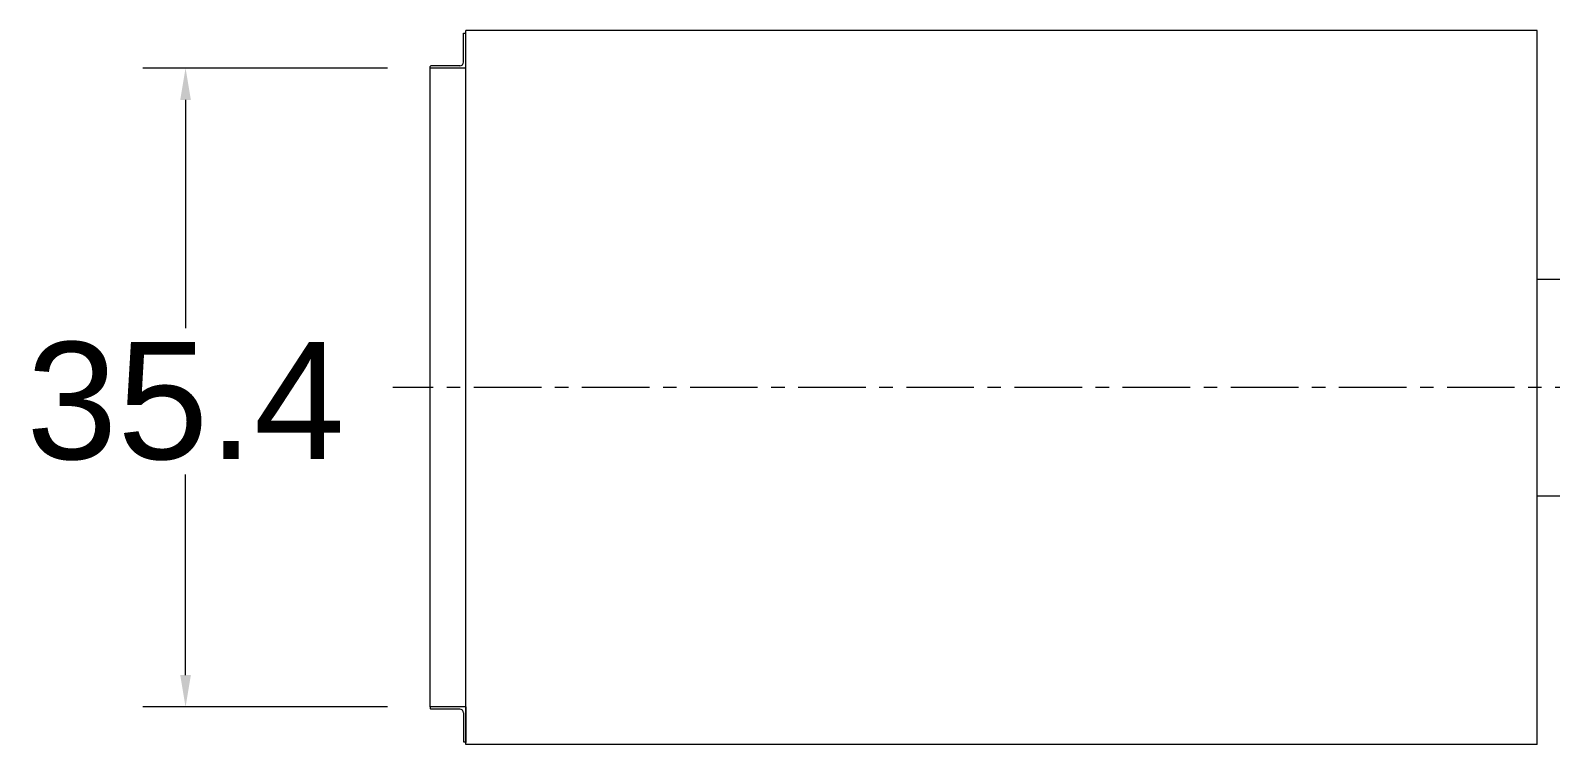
# Model space of a CAD drawing. Header units: inches. Extents: x 0 to 22015, y 0 to 16774.
# Drawn here: x 7839 to 9982, y 7166 to 8172 of the extents above; entities that cross this region are included whole.
import ezdxf

# ---------------------------------------------------------------- set-up
doc = ezdxf.new("R2010")
doc.units = ezdxf.units.IN
doc.header["$MEASUREMENT"] = 0
doc.linetypes.add('CENTER', pattern=[50.8, 31.75, -6.35, 6.35, -6.35])
doc.layers.get('Defpoints').update_dxf_attribs({"lineweight": 5})
doc.layers.add('CAXA0', color=7, linetype='Continuous', lineweight=5)
doc.layers.add('CAXA1', color=5, linetype='CENTER', lineweight=5)
doc.styles.add('Roman', font='arial.ttf')
doc.styles.get("Standard").update_dxf_attribs({"font": 'arial.ttf'})
doc.dimstyles.new('ISO-25', dxfattribs={"dimscale": 30, "dimtxt": 1.5, "dimasz": 1.5, "dimexe": 2, "dimexo": 2, "dimtad": 1, "dimtih": 1, "dimtoh": 1, "dimdec": 1, "dimlfac": 0.03937, "dimdsep": 46, "dimtxsty": 'Standard', "dimcen": 2.5, "dimclrd": 7, "dimclre": 7, "dimclrt": 7, "dimadec": 0, "dimazin": 0, "dimtfac": 1, "dimtdec": 1, "dimtmove": 0, "dimatfit": 3, "dimfxl": 1, "dimlwd": 5, "dimlwe": 5, "dimarcsym": 0})

# ---------------------------------------------------------------- blocks, each defined once
blk = doc.blocks.new('*D38')
at = {"color": 7, "linetype": 'Continuous', "lineweight": 5, "transparency": 16777216}
for p, q in [((8342.8, 8119.2), (7998, 8119.2)), ((8058, 8074.2), (8058, 7752.6)), ((8058, 7264.2), (8058, 7546.5)), ((8342.8, 7219.2), (7998, 7219.2))]:
    blk.add_line(p, q, dxfattribs=at)
at = {"color": 7, "transparency": 16777216}
for points in [[(8050.5, 8074.2), (8065.5, 8074.2), (8058, 8119.2)], [(8050.5, 7264.2), (8065.5, 7264.2), (8058, 7219.2)]]:
    blk.add_solid(points, dxfattribs=at)
at = {"layer": 'Defpoints', "color": 0, "transparency": 16777216}
for p in [(8402.8, 8119.2), (8058, 7219.2), (8402.8, 7219.2)]:
    blk.add_point(p, dxfattribs=at)
at = {"color": 7, "lineweight": 5, "transparency": 16777216, "insert": (8058, 7649.6), "char_height": 165, "attachment_point": 5, "style": 'Roman'}
blk.add_mtext('35.4', dxfattribs=at)

msp = doc.modelspace()

# ---------------------------------------------------------------- linework, layer by layer
at = {"color": 7, "lineweight": 5}
for p, q in [((8449.82, 8168.19), (8452.82, 8168.19)), ((8449.82, 7170.19), (8452.82, 7170.19))]:
    msp.add_line(p, q, dxfattribs=at)
at = {"layer": 'CAXA0', "color": 7, "linetype": 'Continuous', "lineweight": 5}
for p, q in [((8449.82, 8127.69), (8449.82, 8168.19)), ((8524.65, 8172.19), (8452.82, 8172.19)), ((8452.82, 7166.19), (8452.82, 8172.19)), ((8452.82, 8119.19), (8452.82, 8169.19)), ((9962.82, 8172.19), (8505.82, 8172.19)), ((9962.82, 7166.19), (9962.82, 8172.19)), ((8402.82, 7219.19), (8402.82, 8121.18)), ((8444.32, 8122.19), (8403.82, 8122.19)), ((8452.82, 8119.19), (8402.82, 8119.19)), ((9962.82, 7821.69), (10102.82, 7821.69)), ((9962.82, 7516.69), (10032.82, 7516.69)), ((8452.82, 7219.19), (8402.82, 7219.19)), ((8402.82, 7219.19), (8402.82, 7217.19)), ((8444.32, 7216.19), (8403.82, 7216.19)), ((8449.82, 7210.69), (8449.82, 7170.19)), ((8452.82, 7219.19), (8452.82, 7169.19)), ((9962.82, 7166.19), (8452.82, 7166.19))]:
    msp.add_line(p, q, dxfattribs=at)
for centre, radius, start, end in [((8403.82, 8121.18), 1, 90, 180), ((8444.32, 8127.69), 5.5, 270, 0), ((8403.82, 7217.19), 1, 180, 270), ((8444.32, 7210.69), 5.5, 0, 90)]:
    msp.add_arc(centre, radius, start, end, dxfattribs=at)
at = {"layer": 'CAXA1', "linetype": 'CENTER', "lineweight": 5, "ltscale": 3}
msp.add_line((10997.84, 7669.19), (8350.08, 7669.19), dxfattribs=at)

# ---------------------------------------------------------------- dimensions: what is measured, and where the dimension line sits
at = {"color": 7, "lineweight": 5}
dim = msp.add_linear_dim(base=(8058.03, 7219.19), p1=(8402.82, 8119.19), p2=(8402.82, 7219.19), angle=90, text='35.4', dimstyle='ISO-25', override={"dimtxt": 5.5, "dimpost": '\\X', "dimtxsty": 'Roman', "dimtmove": 1}, dxfattribs=at)
dim.commit()
dim.dimension.update_dxf_attribs({"geometry": '*D38', "text_midpoint": (8058.03, 7649.59), "dimtype": 160})

doc.saveas('drawing.dxf')
